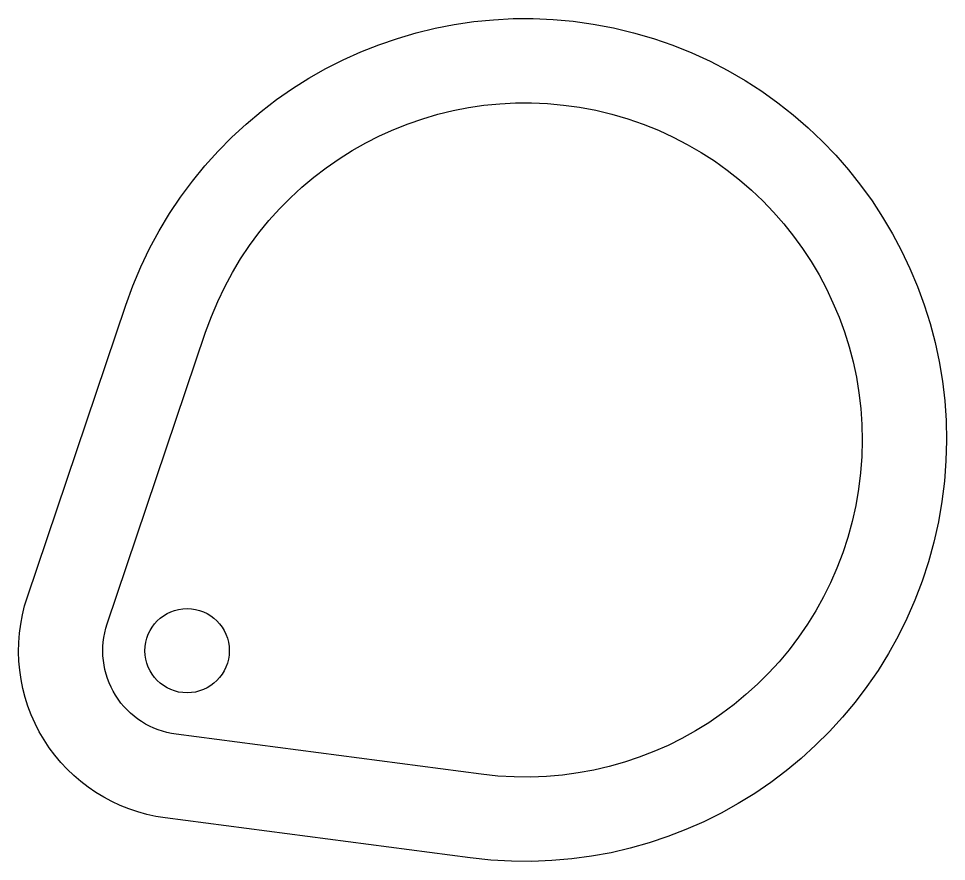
# Model space of a CAD drawing. Header units: millimetres. Extents: x -50 to -17, y -25.5 to 4.5.
import ezdxf

# ---------------------------------------------------------------- set-up
doc = ezdxf.new("R2010")
doc.units = ezdxf.units.MM
doc.layers.get('0').update_dxf_attribs({"linetype": 'CONTINUOUS'})

msp = doc.modelspace()

# ---------------------------------------------------------------- linework, layer by layer
for points in [[(-49.715, -16.081), (-46.212, -5.703, -2.115933), (-33.95, -25.373), (-44.81, -23.949, -0.472605)], [(-44.42, -20.975, -0.472605), (-46.873, -17.041), (-43.37, -6.662, -2.115933), (-33.56, -22.398)]]:
    msp.add_lwpolyline(points, format="xyb", close=True)
msp.add_circle((-44.03, -18), 1.5)

doc.saveas('drawing.dxf')
